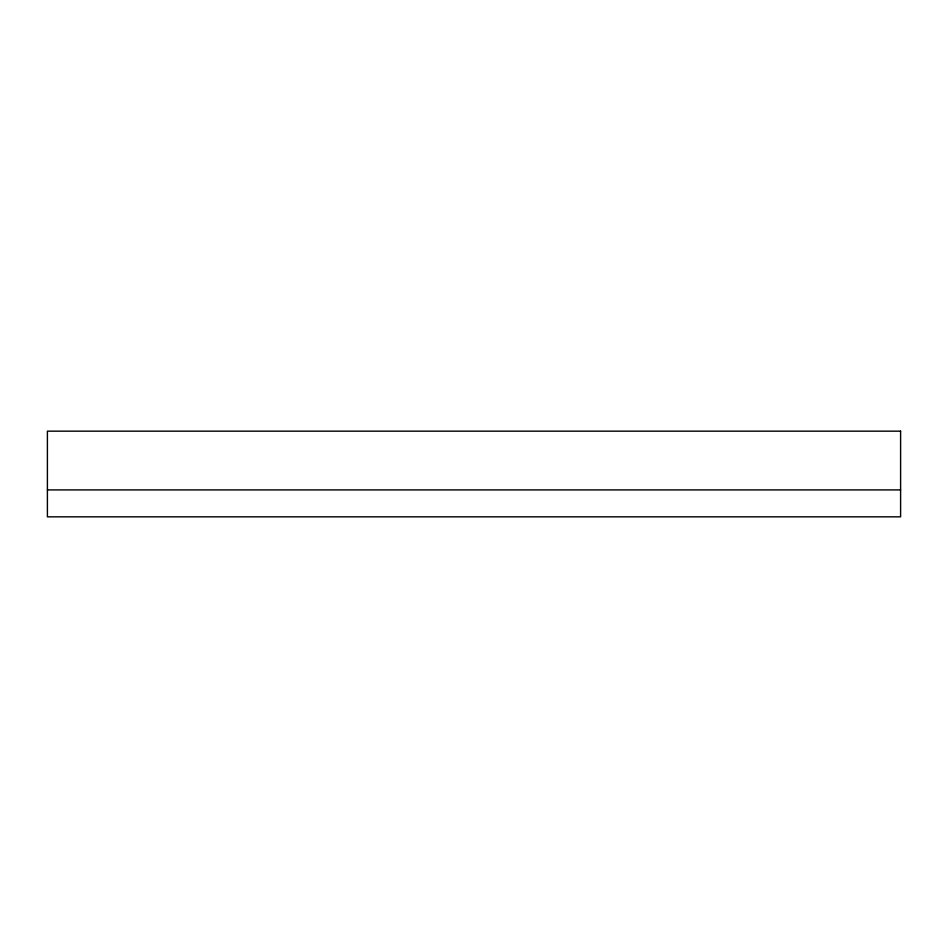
<?xml version="1.0" encoding="UTF-8"?>
<svg xmlns="http://www.w3.org/2000/svg" width="948" height="948" viewBox="0 0 948 948"><rect width="100%" height="100%" fill="white"/><g stroke="black" fill="none" stroke-linecap="round" stroke-linejoin="round"><path stroke-width="1.42" d="M47.4 489.915L900.6 489.915M900.6 431.162L47.4 431.162L47.4 516.838L900.6 516.838L900.6 431.162"/></g></svg>
